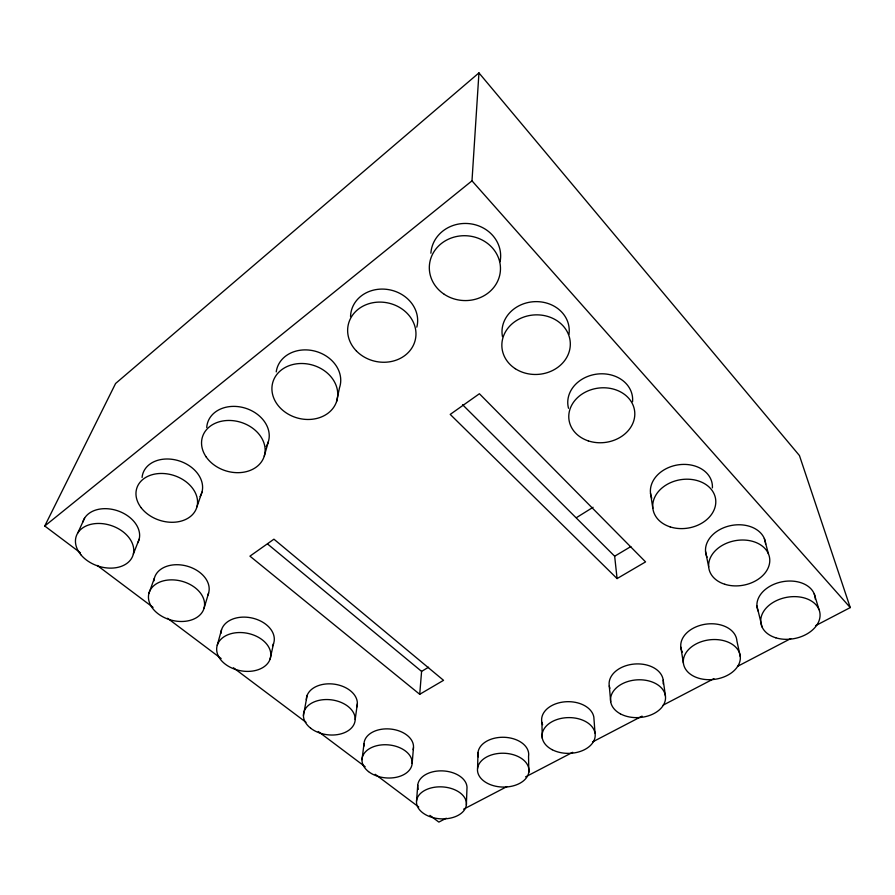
<?xml version="1.0" encoding="UTF-8"?>
<svg xmlns="http://www.w3.org/2000/svg" width="895" height="895" viewBox="0 0 895 895"><rect width="100%" height="100%" fill="white"/><g stroke="black" fill="none" stroke-linecap="round" stroke-linejoin="round"><path stroke-width="1.34" d="M477.572 768.425L478.008 752.46M466.362 804.941A25.004 15.998 3.3 0 0 430.674 788.059A25.004 15.998 3.3 0 0 427.351 815.602A25.004 15.998 3.3 0 0 466.362 804.941L466.944 788.942A24.668 15.987 3.3 0 0 440.743 770.863A24.668 15.987 3.3 0 0 418.256 789.412M815.558 625.672L850.25 607.582L471.989 180.835L478.948 72.898L115.589 383.485L44.75 526.014L80.472 552.853M416.522 801.193L417.752 785.239M419.721 694.296L443.54 680.323L273.926 539.182L249.94 556.153L419.721 694.296L421.59 671.395L428.593 667.211M412.147 763.48L413.479 747.571M361.994 759.698L364.008 743.812M355.192 719.49L357.362 703.694M303.439 715.553L307.164 695.292M336.542 401.665A33.316 27.532 15.7 0 0 296.659 363.817A33.316 27.532 15.7 0 0 281.298 408.981A33.316 27.532 15.7 0 0 336.542 401.665L339.529 387.68A32.735 27.275 16 0 0 314.581 351.041A32.735 27.275 16 0 0 276.231 371.884M270.055 659.223A27.365 19.041 11.4 0 0 236.123 632.731A27.365 19.041 11.4 0 0 225.025 663.967A27.365 19.041 11.4 0 0 270.055 659.223L273.546 643.662M217.261 645.206L221.546 629.733M264.271 456.114L268.355 441.716M204.004 608.387A28.55 20.16 14.9 0 0 167.734 580.072A28.55 20.16 14.9 0 0 157.811 613.556A28.55 20.16 14.9 0 0 204.004 608.387L208.602 593.083M196.945 506.839L201.968 492.116M148.883 593.486L154.354 578.282M133.355 554.016L139.217 539.036M77.798 532.95L84.6 518.115M44.75 526.014L471.989 180.835M576.514 517.601L593.072 507.286M617.08 578.584L450.219 414.407L479.407 393.744L645.563 561.892L617.08 578.584L614.664 556.22L630.874 546.554M446.292 818.22L438.852 822.102L429.924 815.39M463.632 809.181L507.006 786.56M525.589 776.871L572.677 752.315M592.512 741.977L642.073 716.134M663.139 705.148L713.941 678.656M737.491 666.383L790.766 638.594M97.219 565.439L153.045 607.381M167.555 618.277L221.143 658.541M233.427 667.771L306 722.287M318.273 731.517L365.171 766.746M375.218 774.298L418.759 806.999M267.672 544.082L421.59 671.395M462.57 404.708L614.664 556.22M478.948 72.898L799.448 455.555L850.25 607.582M814.237 593.866L818.981 609.562M764.33 538.51L768.436 553.86M756.913 605.893L762.025 626.903M740.322 656.807A28.651 19.925 -7.2 0 0 696.377 643.796A28.651 19.925 -7.2 0 0 698.76 678.242A28.651 19.925 -7.2 0 0 740.322 656.807L736.909 640.954A28.226 19.847 -7.4 0 0 703.414 624.576A28.226 19.847 -7.4 0 0 682.314 652.097M705.551 551.544L708.683 566.938M680.815 647.13L683.366 662.971M650.508 493.29L652.835 508.282M663.206 680.155L665.455 696.097M609.271 685.906L610.714 701.825M595.018 733.05L593.832 717.063A26.212 17.844 -1.2 0 0 562.642 702.083A26.212 17.844 -1.2 0 0 542.616 724.681M541.889 722.41L542.336 738.375M528.811 772.307A25.742 16.915 1.3 0 0 492.843 754.53A25.742 16.915 1.3 0 0 488.01 783.606A25.742 16.915 1.3 0 0 528.811 772.307L528.553 756.286A25.396 16.893 1.2 0 0 502.419 737.267A25.396 16.893 1.2 0 0 478.322 756.857M758.199 611.162A29.49 20.876 -11 0 1 781.57 581.895A29.49 20.876 -11 0 1 815.323 599.236M609.898 688.3A27.141 18.829 -4.1 0 1 634.41 664.034A27.141 18.829 -4.1 0 1 663.15 683.869M364.131 745.994A24.814 16.535 5.2 0 1 389.683 728.966A24.814 16.535 5.2 0 1 413.11 749.697M306.325 699.8A25.642 17.531 7.6 0 1 334.562 684.205A25.642 17.531 7.6 0 1 356.758 707.084M220.942 633.425A26.962 18.974 11.6 0 1 252.782 618.188A26.962 18.974 11.6 0 1 272.494 645.944M153.94 580.889A28.114 20.07 15.1 0 1 186.876 566.076A28.114 20.07 15.1 0 1 207.629 595.511M82.866 521.942A29.468 21.189 19 0 1 119.124 511.313A29.468 21.189 19 0 1 137.718 542.896M142.081 477.46A30.978 23.371 18.5 0 1 179.548 461.014A30.978 23.371 18.5 0 1 200.055 496.591M206.734 427.508A31.828 25.217 17.7 0 1 245.644 408.254A31.828 25.217 17.7 0 1 266.173 446.504M350.549 316.64A33.741 29.557 12.6 0 1 388.195 289.555A33.741 29.557 12.6 0 1 416.801 327.167M430.887 253.218A34.927 32.041 4.2 0 1 469.909 223.728A34.927 32.041 4.2 0 1 500.081 261.676M502.464 336.609A33.641 29.479 -4.3 0 1 534.975 301.649A33.641 29.479 -4.3 0 1 568.963 334.35M568.526 408.299A32.544 27.141 -7.9 0 1 597.815 373.998A32.544 27.141 -7.9 0 1 632.564 401.698M651.773 498.191A31.213 24.299 -10 0 1 677.403 464.964A31.213 24.299 -10 0 1 712.398 487.876M707.072 557.193A30.318 22.498 -10.7 0 1 730.163 525.723A30.318 22.498 -10.7 0 1 765.639 544.261M775.797 637.799A29.949 20.977 -10.8 0 0 820.077 614.954A29.949 20.977 -10.8 0 0 775.305 601.194A29.949 20.977 -10.8 0 0 775.797 637.799M724.816 584.278A30.81 22.632 -10.4 0 0 769.767 559.655A30.81 22.632 -10.4 0 0 723.015 544.954A30.81 22.632 -10.4 0 0 724.816 584.278M620.313 713.807A27.544 18.884 -3.9 0 0 665.119 701.042A27.544 18.884 -3.9 0 0 628.693 681.263A27.544 18.884 -3.9 0 0 620.313 713.807M552.226 749.73A26.581 17.878 -1.1 0 0 594.951 737.726A26.581 17.878 -1.1 0 0 558.726 718.998A26.581 17.878 -1.1 0 0 552.226 749.73M368.494 771.579A25.161 16.558 5.2 0 0 410.984 767.675A25.161 16.558 5.2 0 0 381.785 744.886A25.161 16.558 5.2 0 0 368.494 771.579M310.654 728.194A26 17.564 7.5 0 0 354.174 723.965A26 17.564 7.5 0 0 323.117 699.711A26 17.564 7.5 0 0 310.654 728.194M80.818 554.687A29.938 21.301 18.7 0 0 131.118 559.084A29.938 21.301 18.7 0 0 101.885 523.597A29.938 21.301 18.7 0 0 80.818 554.687M141.086 507.644A31.493 23.527 18.2 0 0 194.338 512.376A31.493 23.527 18.2 0 0 164.87 473.612A31.493 23.527 18.2 0 0 141.086 507.644M206.253 457.054A32.365 25.418 17.4 0 0 261.318 462.044A32.365 25.418 17.4 0 0 232.465 420.616A32.365 25.418 17.4 0 0 206.253 457.054M356.445 351.019A34.357 29.871 12.2 0 0 414.318 343.065A34.357 29.871 12.2 0 0 374.636 302.443A34.357 29.871 12.2 0 0 356.445 351.019M444.289 294.332A35.599 32.421 4.2 0 0 500.316 271.632A35.599 32.421 4.2 0 0 450.073 238.473A35.599 32.421 4.2 0 0 444.289 294.332M515.285 368.695A34.256 29.792 -4 0 0 570.037 347.92A34.256 29.792 -4 0 0 522.926 317.367A34.256 29.792 -4 0 0 515.285 368.695M588.228 440.866A33.115 27.387 -7.5 0 0 634.644 411.152A33.115 27.387 -7.5 0 0 582.477 393.789A33.115 27.387 -7.5 0 0 588.228 440.866M670.154 526.886A31.728 24.478 -9.7 0 0 715.743 500.283A31.728 24.478 -9.7 0 0 666.853 484.553A31.728 24.478 -9.7 0 0 670.154 526.886"/></g></svg>
